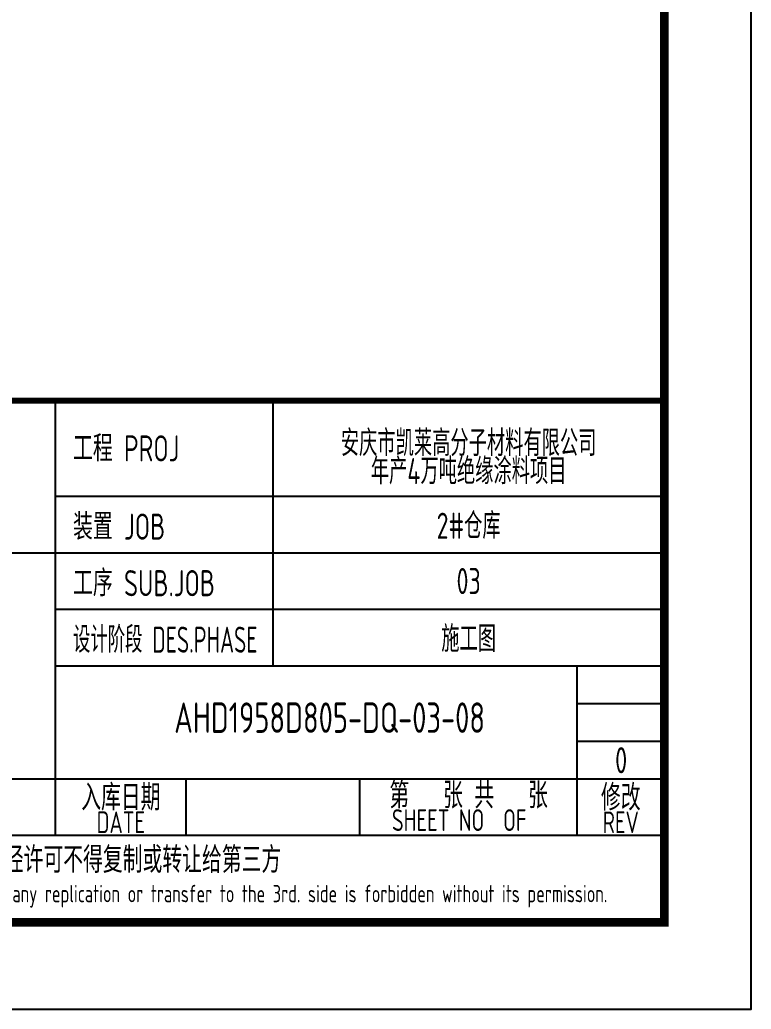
# Model space of a CAD drawing. Extents: x 1151645 to 1632247, y -116298 to 25377.
# Drawn here: x 1599843 to 1608256, y -100998 to -89619 of the extents above; entities that cross this region are included whole.
import ezdxf
from ezdxf.enums import TextEntityAlignment as Align

# ---------------------------------------------------------------- set-up
doc = ezdxf.new("R2010")
doc.units = 0
doc.header["$LTSCALE"] = 1000
doc.header["$MEASUREMENT"] = 0
doc.layers.get('0').update_dxf_attribs({"linetype": 'CONTINUOUS'})
doc.layers.add('AXIS', color=3, linetype='CONTINUOUS')
doc.layers.add('PUB_TITLE', color=4, linetype='CONTINUOUS')
doc.styles.add('AHD', font='sceie.shx', dxfattribs={"width": 0.7, "bigfont": 'sceic.shx'})
doc.styles.add('sceie', font='sceie.shx', dxfattribs={"width": 0.7, "bigfont": 'sceic.shx'})
doc.styles.add('TSSD_Rein', font='Tssdeng.shx', dxfattribs={"width": 0.7, "bigfont": 'hztxt.shx'})

msp = doc.modelspace()

# ---------------------------------------------------------------- linework, layer by layer
for p, q in [((1600255.9, -98998.1), (1600255.9, -93998.1)), ((1602755.9, -97048.1), (1602755.9, -93998.1)), ((1607255.9, -99998.1), (1607255.9, -93998.1)), ((1600255.9, -95098.1), (1607255.9, -95098.1)), ((1589255.9, -95748.1), (1607255.9, -95748.1)), ((1600255.9, -96398.1), (1607255.9, -96398.1)), ((1600255.9, -97048.1), (1607255.9, -97048.1)), ((1606255.9, -98998.1), (1606255.9, -97048.1)), ((1606255.9, -97481.4), (1607255.9, -97481.4)), ((1606255.9, -97914.8), (1607255.9, -97914.8)), ((1589255.9, -98348.1), (1607255.9, -98348.1)), ((1601755.9, -98998.1), (1601755.9, -98348.1)), ((1603755.9, -98998.1), (1603755.9, -98348.1)), ((1589255.9, -98998.1), (1607255.9, -98998.1)), ((1589255.9, -99998.1), (1607255.9, -99998.1))]:
    msp.add_line(p, q)
msp.add_lwpolyline([(1607255.9, -93998.1, 70, 70, 0), (1589255.9, -93998.1, 70, 70, 0), (1589255.9, -99998.1, 0, 0, 0)], format="xyseb")
at = {"layer": 'PUB_TITLE', "color": 4}
msp.add_lwpolyline([(1524155.9, -100998.1), (1608255.9, -100998.1), (1608255.9, -41598.1), (1524155.9, -41598.1)], close=True, dxfattribs=at)
at = {"layer": 'PUB_TITLE', "color": 4, "const_width": 100}
msp.add_lwpolyline([(1526655.9, -99998.1), (1607255.9, -99998.1), (1607255.9, -42598.1), (1526655.9, -42598.1)], close=True, dxfattribs=at)

# ---------------------------------------------------------------- texts
at = {"style": 'AHD'}
for s, width, p in [('工程 PROJ', 0.8, (1600455.9, -94698.1)), ('工程 PROJ', 0.8, (1600455.9, -94698.1)), ('装置 JOB', 0.8, (1600455.9, -95598.1)), ('装置 JOB', 0.8, (1600455.9, -95598.1)), ('工序 SUB.JOB', 0.8, (1600455.9, -96248.1)), ('工序 SUB.JOB', 0.8, (1600455.9, -96248.1)), ('设计阶段 DES.PHASE', 0.7, (1600455.9, -96898.1)), ('设计阶段 DES.PHASE', 0.7, (1600455.9, -96898.1))]:
    msp.add_text(s, height=300, dxfattribs=dict(at, width=width)).set_placement(p)
at = {"style": 'AHD', "width": 0.8}
for s, height, p in [('入库日期', 300, (1601005.9, -98548.1)), ('入库日期', 300, (1601005.9, -98548.1)), ('第   张 共   张', 300, (1605005.9, -98523.1)), ('修改', 300, (1606755.9, -98548.1)), ('修改', 300, (1606755.9, -98548.1)), ('DATE', 250, (1601005.9, -98848.1)), ('DATE', 250, (1601005.9, -98848.1)), ('SHEET NO  OF  ', 250, (1605005.9, -98823.1)), ('SHEET NO  OF  ', 250, (1605005.9, -98823.1)), ('REV', 250, (1606755.9, -98848.1)), ('REV', 250, (1606755.9, -98848.1)), ('本文件专有权属安徽华东化工医药工程有限责任公司所有,未经许可不得复制或转让给第三方', 300, (1598255.9, -99298.1)), ('本文件专有权属安徽华东化工医药工程有限责任公司所有,未经许可不得复制或转让给第三方', 300, (1598255.9, -99298.1)), ('The proprietary right of this document belongs to Anhui Huadong Chemical And Medical Engineering  Co.,Ltd.  and any replication or transfer to the 3rd. side is forbidden without its permission. ', 200, (1598255.9, -99698.1)), ('The proprietary right of this document belongs to Anhui Huadong Chemical And Medical Engineering  Co.,Ltd.  and any replication or transfer to the 3rd. side is forbidden without its permission. ', 200, (1598255.9, -99698.1))]:
    msp.add_text(s, height=height, dxfattribs=at).set_placement(p, align=Align.MIDDLE)
at = {"width": 0.8}
for tag, text, height, style, p in [('AHD1958D805-DQ-03-08', '200320-02-040', 350, 'sceie', (1603406.7, -97644.4)), ('0', '0', 300, 'AHD', (1606760, -98134.2)), ('0', '0', 300, 'AHD', (1606760, -98134.2))]:
    msp.add_attdef(tag, text=text, height=height, dxfattribs=dict(at, style=style)).set_placement(p, align=Align.MIDDLE)
at = {"layer": 'AXIS', "style": 'TSSD_Rein', "width": 0.7}
for s, p in [('安庆市凯莱高分子材料有限公司', (1605005.9, -94470.5)), ('年产4万吨绝缘涂料项目', (1605005.9, -94793.6)), ('2#仓库', (1605005.9, -95423.1)), ('03', (1605005.9, -96073.1)), ('施工图', (1605005.9, -96723.1))]:
    msp.add_text(s, height=300, dxfattribs=at).set_placement(p, align=Align.MIDDLE)

doc.saveas('drawing.dxf')
